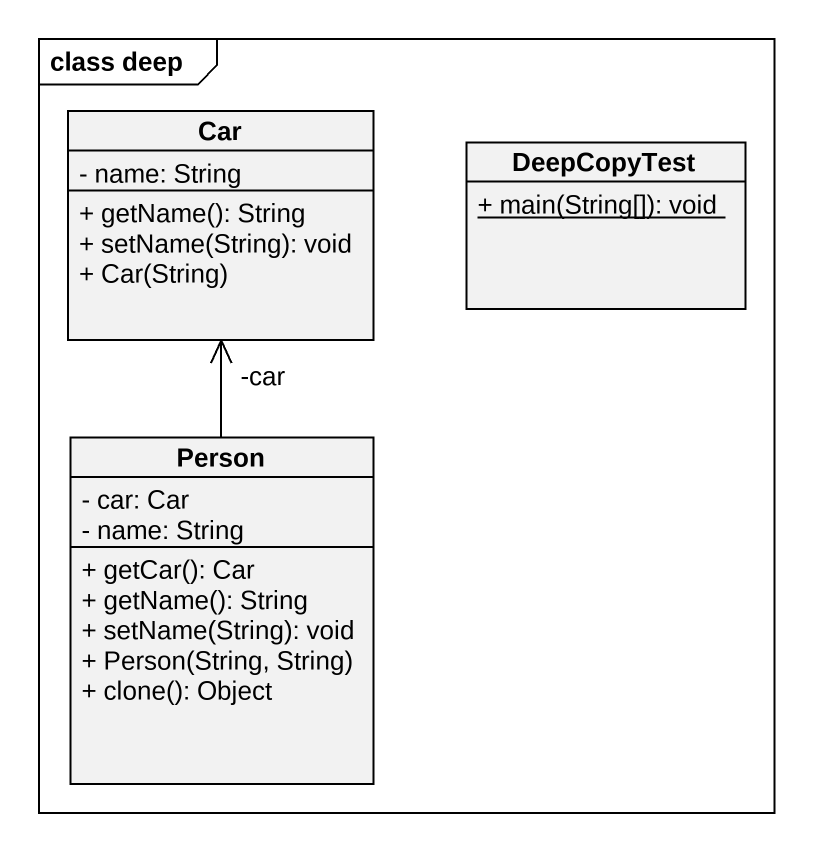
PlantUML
@startuml
mainframe class deep
hide circle
hide empty members
skinparam classAttributeIconSize 0
class Car {
  - name: String
  + getName(): String
  + setName(String): void
  + Car(String)
}
class DeepCopyTest {
  {static} + main(String[]): void
}
class "Person" as Person_ {
  - car: Car
  - name: String
  + getCar(): Car
  + getName(): String
  + setName(String): void
  + Person(String, String)
  + clone(): Object
}
Person_ -up-> "-car" Car
@enduml
